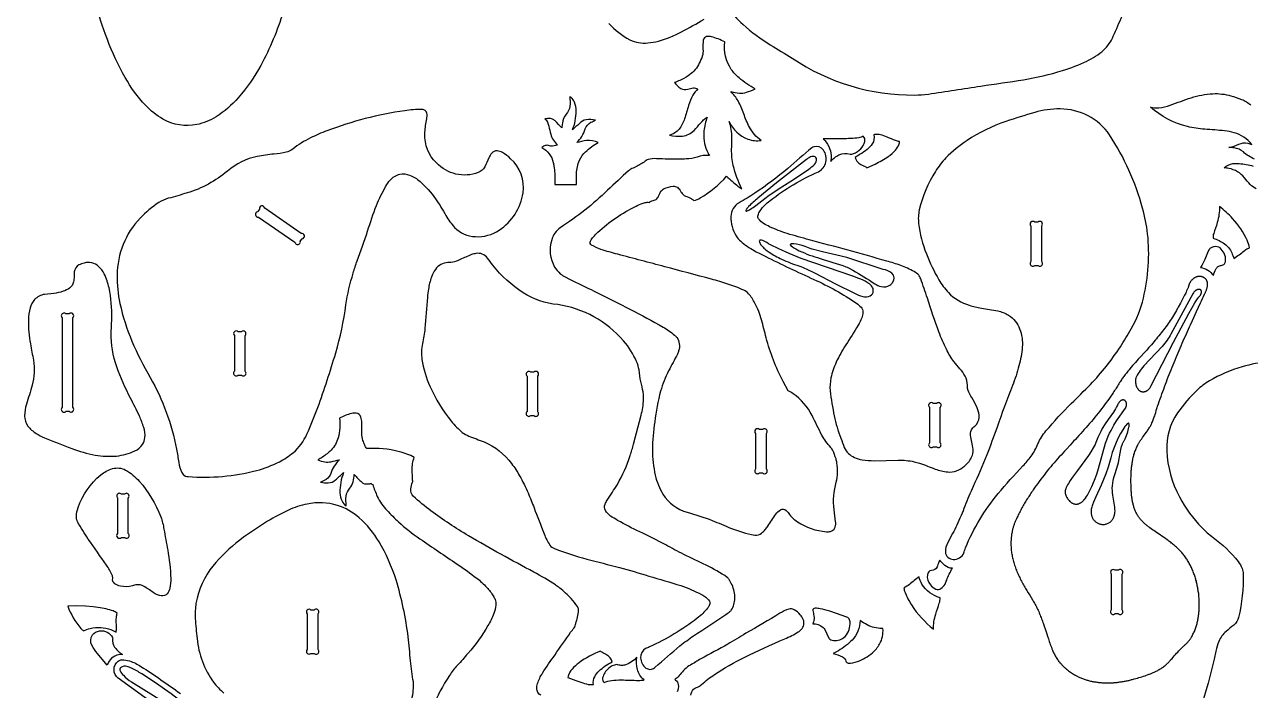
# Model space of a CAD drawing. Extents: x -766 to 1700, y -2202 to 332.
# Drawn here: x -758 to 599, y -1580 to -842 of the extents above; entities that cross this region are included whole.
import ezdxf

# ---------------------------------------------------------------- set-up
doc = ezdxf.new("R2010")
doc.units = 0
doc.header["$MEASUREMENT"] = 0
doc.layers.get('0').update_dxf_attribs({"linetype": 'CONTINUOUS'})

msp = doc.modelspace()

# ---------------------------------------------------------------- linework, layer by layer
for points in [[(-471.5, -828.6, -0.046615), (-496.3, -887.6, -0.05196), (-521.3, -923.5, -0.070955), (-545.8, -944.6, -0.081975), (-567.2, -953.3, -0.18302), (-604.6, -947.1, -0.072586), (-624.1, -931.8, -0.061372), (-646.4, -901.1, -0.03999), (-666.1, -858.9, -0.039625), (-691, -772.5, -0.049476)], [(19.2, -822.6, 0.049484), (37.5, -842.4, 0.044019), (67.6, -864.8, 0.002318), (91.9, -879.6, 0.153583), (227.5, -920.5, 0.027756), (242.5, -919.4, 0.002079), (300.7, -910.5, 0.00581), (347.7, -903.5, 0.033332), (391.1, -893.4, 0.033552), (417.9, -882.9, 0.064552), (436.5, -870.7, 0.110698), (447.2, -855.3, 0.003123), (457.2, -832.4, 0.020133)], [(-111, -841.2, 0.092873), (-87.8, -859.3, 0.137871), (-68, -862.8, 0.045285), (-56.3, -860.7, 0.05946), (-30.6, -850.5, 0.005913), (-5.7, -836.6, -0.003181)], [(603.5, -991.4, -0.090478), (591.2, -983.5, 0.149479), (580.9, -979, 0.026068), (575.1, -978.5, 0.077827), (586.3, -974.8, -0.161023), (596, -973.9, -0.037766), (600.5, -975.3, 0.165958), (580.9, -962.3, 0.039609), (570.4, -960.2, 0.008312), (548.4, -958.4, -0.030816), (529.3, -955.4, -0.124774), (488.3, -933.8, 0.102599), (497.7, -934.6, 0.05696), (510.2, -931.7, -0.005446), (533.4, -923.5, -0.063267), (557.3, -919, -0.07925), (577.4, -921.3, -0.027942), (589.2, -925.3, -0.072777), (599.5, -931.6, -0.014963)], [(605.4, -1024.2, -0.091677), (598.7, -1019.5, -0.024327), (592.3, -1012.1, 0.178347), (575, -1001.8, 0.030369), (569.9, -1001.1, -0.156031), (579.4, -996.5, -0.060302), (586.5, -996.3, -0.026015), (602.1, -999.1, 0.066043)], [(619.7, -1216.2, 0.058941), (589.8, -1221.6, 0.062858), (553.5, -1237.1, 0.057188), (540, -1247.4, 0.050923), (518.3, -1272.4, 0.165683), (506.4, -1314.4, 0.114739), (520.4, -1365.5, 0.071136), (545.1, -1399.6, 0.037496), (557.6, -1410.4, -0.062281), (585.4, -1437.1, -0.065156), (589.8, -1444.8, -0.073072), (591, -1450.7, -0.058829), (585.9, -1499.1, -0.155065), (580.5, -1507.6, 0.003947), (572.1, -1514.5, 0.116138), (564.1, -1525.6, 0.044958), (560.7, -1536.3, -0.06998), (512.1, -1673.3, -0.054587)], [(-186.5, -1585.3, -0.256246), (-190.8, -1578, -0.097939), (-190, -1572.4, -0.063887), (-184.6, -1560.9, -0.012382), (-170.7, -1540.4, 0.003891), (-153.4, -1515.5, -0.009279), (-149.5, -1510.7, 0.083775), (-147.6, -1505.8, 0.02832), (-144.6, -1491.6, 0.102924), (-144.6, -1490.4, 0.075899), (-146, -1487, 0.061916), (-152.8, -1478.3, 0.023684), (-165.5, -1466.5, 0.020904), (-170.2, -1463.1, 0.02423), (-194.2, -1448.9, -0.01007), (-266.4, -1408.7, -0.027477), (-308, -1381.1, -0.019284), (-327.6, -1364.9, -0.216506), (-330.3, -1356.8, -0.058204), (-328.4, -1349.2, 0.119252), (-328.2, -1347.8, 0.144226), (-328.5, -1347.2, 0.020172), (-328.8, -1335.8, -0.092284), (-326.5, -1321.8, 0.063215), (-343, -1315.5, 0.075946), (-379.1, -1312, -0.096003), (-381.3, -1308.3, 0.009357), (-383.4, -1303, -0.072545), (-384.6, -1295.1), (-384.6, -1283.2, 0.074414), (-385.6, -1277.1, 0.290923), (-390.8, -1272.9, 0.08481), (-395.8, -1273.2, 0.044237), (-403, -1275.5, 0.017975), (-409.1, -1278.3, -0.083597), (-410.7, -1300.3, -0.129438), (-418.6, -1313.7, -0.06041), (-428, -1321.4, -0.014996), (-433.2, -1324.6, 0.053556), (-425.5, -1326.9, 0.08208), (-418.5, -1326.6, 0.011817), (-409.4, -1324.5, 0.122241), (-418.9, -1339.6, -0.162436), (-423.9, -1346.2, -0.055097), (-430.1, -1349.3, 0.043317), (-421.8, -1350, 0.171293), (-413.5, -1346.8, 0.006872), (-404.7, -1338.7, 0.103565), (-408.7, -1361, 0.089985), (-406.4, -1370.3, 0.150705), (-401.7, -1375.4, -0.052998), (-401.9, -1364.6, -0.151603), (-397.8, -1356.1, 0.11089), (-394.1, -1348.8, 0.051676), (-392.9, -1340.7, 0.037211), (-384.7, -1349.3, 0.218604), (-378.1, -1351.2, 0.01564), (-374.3, -1350.7, 0.043511), (-372.4, -1351.9, 0.027524), (-367.4, -1365, 0.084241), (-356.6, -1380.6, 0.011541), (-343.9, -1393.3, 0.032509), (-320.3, -1411.9, 0.003212), (-278.9, -1440, -0.016757), (-257.4, -1455.6, -0.035938), (-246.2, -1465.8, -0.044502), (-239, -1475.3, -0.037743), (-237, -1479.3, -0.112856), (-236.3, -1485.4, -0.070197), (-238.6, -1494.8, -0.04069), (-244.9, -1508.2, -0.045364), (-267.1, -1539, -0.007859), (-278.8, -1552.1, 0.035556), (-287.5, -1563.4, 0.052119), (-306.3, -1598.7, 0.048738)], [(-331, -1597.3, 0.048804), (-327.3, -1577.3, 0.041593), (-327.5, -1570.6, -0.018967), (-330.7, -1547.2, 0.006224), (-333.2, -1520.5, 0.042823), (-346.7, -1457.4, 0.056614), (-365.5, -1415.2, 0.07419), (-387.5, -1388.6, 0.101233), (-411.6, -1375, 0.12974), (-445, -1373.5, 0.063277), (-465.8, -1380.4, 0.033095), (-488.8, -1392.6, 0.031873), (-523.8, -1416.8, 0.064094), (-552.6, -1446.5, 0.135232), (-568.8, -1489.3, 0.034601), (-568.9, -1500.3, 0.005571), (-566.9, -1522.6, 0.13278), (-548.7, -1570.7, 0.053471), (-537.3, -1582.9, 0.031193)], [(-20.3, -1585.1, -0.178558), (-17.4, -1578.5, -0.118018), (-12.9, -1576.2, 0.114168), (-8.4, -1573.2, -0.04177), (5.8, -1562.4, -0.029484), (39.2, -1543.1, -0.015621), (83.7, -1522.8, 0.042781), (98.5, -1515.1, 0.030184), (101.8, -1512.5, 0.309307), (104, -1501.2, 0.097882), (100.8, -1496.2, 0.092618), (93.9, -1490.5, 0.049219), (91.1, -1489.4, 0.134639), (88.1, -1489.8, 0.055879), (78.3, -1494.5, -0.007739), (40.5, -1516.7, 0.003782), (20.4, -1528.7, -0.002315), (-9.2, -1545, 0.00999), (-20.8, -1551.8, 0.095527), (-32.1, -1562.2, -0.062995), (-36.8, -1566.9, 0.097774), (-37.8, -1567.6, 0.242041), (-37.9, -1568.2, 0.242041), (-37.4, -1568.5, -0.23286), (-34.3, -1573.5, -0.140348), (-35.6, -1581.6, -0.115718)], [(-572.2, -1625.9), (-654.1, -1566.3, -0.234918), (-658.8, -1556.9, -0.234918), (-654.2, -1547.5, -0.058473), (-652, -1546.3, -0.094449), (-650.2, -1546, -0.035142), (-641.6, -1547.3, -0.064169), (-629, -1553.3, -0.012383), (-585.4, -1583.3, 0.01223)]]:
    msp.add_lwpolyline(points, format="xyb")
for points in [[(19.2, -1010.5, 0.012901), (31.8, -1021.3, 0.015733), (36.2, -1024.5, -0.055567), (26.6, -998.6, -0.061632), (24.8, -980.9, -0.002772), (25.1, -967.8, 0.097575), (21.9, -949.8, 0.192832), (42.6, -969.3, 0.130108), (57.5, -970.7, -0.12624), (44.4, -955.9, -0.042024), (38.2, -941.2, 0.042817), (31.9, -927, 0.064881), (24, -916.7, 0.014868), (33.4, -918.4, 0.111717), (41.1, -917.5, 0.010512), (51, -913.8, -0.047443), (33, -901.5, -0.058574), (24.4, -892.1, -0.184081), (17.1, -861.7, 0.054183), (2.6, -855.9, 0.10662), (-3, -855.7, 0.293979), (-6.6, -859.9, 0.04334), (-6.9, -861.9, 0.011201), (-6.9, -871.8, -0.084804), (-8.3, -879.3, 0.008097), (-11.9, -887.2, -0.119651), (-23.5, -899.3, -0.05071), (-32.7, -904.3, -0.0184), (-38.3, -906.6, 0.102429), (-31.6, -913.1, 0.203498), (-23.8, -913.9, -0.03915), (-17.9, -912.6, -0.13014), (-12.7, -913.8, 0.080805), (-18.2, -920.8, 0.051311), (-22.8, -931.9, -0.004904), (-27.3, -946.9, -0.09179), (-33.4, -958.3, -0.150191), (-44.1, -965.1, 0.069385), (-29.6, -966, 0.175903), (-16.8, -959.7, 0.015461), (-9.7, -951.5, -0.052664), (-2.4, -944.9, 0.046548), (-5.9, -960.3, 0.127901), (-2.7, -981.9, 0.028888), (0.1, -987.5, 0.115471), (-13.3, -989.3, -0.055242), (-25.6, -991.3, -0.015503), (-32.3, -991.6, -0.009904), (-58.4, -991, 0.068865), (-67.7, -991.8, 0.087235), (-69.8, -992.9, -0.048122), (-79.9, -999.4, 0.007611), (-85.8, -1002, 0.058807), (-89.2, -1004.3, 0.009049), (-112.5, -1026, -0.046817), (-164.9, -1067.4, 0.160511), (-174.4, -1080.9, 0.21071), (-171.1, -1111, 0.072208), (-164.9, -1118.4, 0.059158), (-162.4, -1120.2, 0.014089), (-133.8, -1134.6, -0.004942), (-87.1, -1157.9, -0.007344), (-51.1, -1177.5, -0.043118), (-38.5, -1186.4, -0.034316), (-35.9, -1189, -0.234228), (-33.9, -1203.8, -0.039568), (-35.2, -1207.4, -0.005186), (-45, -1225.9, 0.052125), (-53.8, -1248.3, 0.036645), (-60.4, -1282.4, 0.036096), (-62.9, -1313.4, 0.050163), (-59.8, -1341.5, 0.07894), (-51.2, -1362.7, 0.184918), (-24.4, -1382.6, -0.028754), (3.3, -1391.7, -0.004071), (23.6, -1400.1, 0.050465), (50.3, -1408, 0.198576), (57.9, -1405.7, 0.058204), (61.9, -1401.8, 0.029182), (64.8, -1398, -0.00982), (73.7, -1384.7, -0.099639), (78.8, -1379.9, -0.318276), (85, -1380.6, -0.075957), (87.9, -1383.9, 0.092964), (97.6, -1393.1, 0.127515), (129.6, -1404.2, 0.056268), (134.3, -1403.9, 0.298551), (139.9, -1397, 0.056292), (139.9, -1393.1, 0.003289), (138.1, -1379.8, -0.101065), (140.6, -1349.2, 0.095055), (141.3, -1328, 0.024673), (140.3, -1323.3, 0.014033), (136.8, -1314.3, 0.078482), (134.4, -1310.7, -0.06083), (124.7, -1297.2, -0.006573), (113.8, -1275.4, 0.124557), (92.9, -1251.3, 0.027625), (87.3, -1248), (81.8, -1237.8, -0.057415), (63, -1189.3, -0.002555), (57.9, -1169.5, 0.050104), (50.6, -1151, 0.047367), (43.6, -1140.5, 0.086916), (38.2, -1136.7, 0.033802), (20.6, -1129.8, 0.017041), (2.4, -1124.4, -0.002146), (-49.2, -1110.6, -0.000511), (-101.3, -1096.9, -0.018129), (-119.9, -1091.4, -0.036428), (-130.3, -1086.7, -0.144263), (-131.8, -1084.8, -0.147086), (-131.3, -1082.3, -0.072915), (-128.2, -1077.6, -0.036974), (-123.4, -1072.5, -0.068286), (-81, -1043.4, -0.036267), (-73.3, -1040.3, -0.034523), (-68.7, -1039.2, -0.098796), (-66.2, -1039.4, -0.140271), (-63.4, -1037.7, 0.072684), (-58.9, -1036.1, 0.157191), (-56, -1032.5, -0.050341), (-53.4, -1027.1, -0.133762), (-49.9, -1024.1, -0.084637), (-40.1, -1021.5, -0.12927), (-35.3, -1022.6, -0.138146), (-32, -1026.9, 0.189224), (-30.6, -1028.3, 0.209631), (-26.3, -1032.4, -0.045383), (-19.9, -1035.2, -0.039253), (-16.9, -1037.3, 0.084583), (-9.9, -1034.5, 0.076395)], [(-171, -1019.4), (-147, -1019.4), (-147, -1007.4, -0.090548), (-143.6, -992.6, -0.093387), (-136.8, -983.3, -0.064945), (-122.9, -973.1, 0.134202), (-135.9, -970.8, 0.02029), (-146.7, -973.2, 0.123904), (-137.2, -958.1, -0.184971), (-130.9, -950.7, -0.038989), (-126, -948.4, 0.075554), (-136.2, -947.9, 0.153487), (-143.7, -951.9, 0.003327), (-151.4, -959.1, 0.093294), (-147.3, -938.3, 0.085261), (-149.2, -928.4, 0.103795), (-152.8, -923.4, 0.053369), (-154.4, -922.3, -0.052054), (-154.3, -933, -0.158788), (-158.4, -941.7, 0.133946), (-162.6, -951.7, 0.02712), (-163.2, -957, 0.024965), (-170.6, -949.1, 0.056056), (-173.4, -947.1, 0.151506), (-178, -946.5, 0.011613), (-181.8, -947, -0.141295), (-177.5, -955, 0.01631), (-175.5, -964, 0.138862), (-167.8, -976, -0.113757), (-175.3, -977), (-179.4, -976.2, 0.17627), (-183.4, -977.3, 0.030077), (-185.3, -978.6, -0.222611), (-172.7, -995.2, -0.023955), (-171.9, -999.2, -0.016782), (-171, -1007.4)], [(346.2, -1189.6, -0.05616), (346.4, -1199.9, -0.044956), (342.8, -1220.3, -0.02991), (335.6, -1242.3, 0.010879), (318.5, -1288.5, -0.004222), (307.2, -1319.1, -0.017239), (292.1, -1354, 0.012071), (283, -1375.7, -0.013169), (274, -1396.9, -0.010987), (269.4, -1406.2), (264, -1416, 0.131839), (261.3, -1426.7, 0.379605), (270.1, -1434.9, 0.310378), (281.8, -1427.7, -0.010061), (283.6, -1422.1, -0.077095), (319.7, -1362, -0.01504), (347.2, -1331.3, 0.019941), (356.2, -1320.6, 0.071595), (363.8, -1306.7, -0.068129), (372.7, -1292.5, -0.024027), (400.7, -1262.2, 0.001961), (422, -1241.1, 0.047787), (455, -1199.2, 0.012868), (467.1, -1179.6, 0.074149), (480.5, -1145.3, 0.086239), (485.2, -1074.1, 0.040448), (479.6, -1045.9, 0.077596), (443.1, -964.6, 0.246451), (388.4, -935.9, 0.076795), (360.2, -939.8, 0.00887), (328.4, -949.8, 0.063905), (285.3, -970.8, 0.049015), (261.9, -990.1, 0.056789), (250.4, -1005.1, 0.079856), (232.5, -1047.6, 0.084592), (231.7, -1062.8, 0.06593), (240.3, -1096.5, 0.040136), (254.1, -1125, 0.047327), (264.7, -1139.3, 0.131152), (287.8, -1153.3, 0.031764), (301.2, -1156.5, -0.016875), (319.3, -1159.6, -0.076245), (331.3, -1164.3, -0.167996), (343.5, -1179.4, -0.056266)], [(-576.8, -1343.1, 0.081611), (-501.1, -1336.4, 0.049954), (-475.8, -1326.8, 0.052739), (-460.5, -1316.6, 0.111772), (-445.3, -1296, 0.013498), (-433.1, -1266.6, 0.012), (-413.4, -1206.1, 0.037828), (-402.1, -1152.8, -0.036379), (-394.1, -1117.8, -0.012046), (-389.8, -1104.2, 0.003231), (-378.1, -1071.2, -0.016777), (-368.3, -1042.7, -0.036441), (-357.8, -1021.3, -0.02392), (-353.3, -1014.8, -0.153538), (-342.5, -1008.1, -0.144945), (-331.6, -1009.2, -0.087822), (-320.1, -1016.2, -0.061091), (-303, -1035.3, -0.03133), (-291.4, -1054.1, 0.056376), (-281.8, -1067.1, 0.197343), (-258.8, -1077.3, 0.166089), (-232.5, -1070.1, 0.212106), (-206, -1028.9, 0.249421), (-219.8, -991, 0.056044), (-229, -984.1, 0.10467), (-234.7, -982.3, 0.234046), (-240.8, -984.9, 0.077799), (-244, -990, -0.02275), (-248.4, -1000, -0.176444), (-255.6, -1006.4, -0.300495), (-302, -995.7, -0.211564), (-314.8, -963.5, -0.039802), (-312.9, -948.6, 0.02543), (-312.3, -942.2, 0.343018), (-316, -936.7, 0.087597), (-318.1, -936.4, 0.036277), (-337, -937.9, 0.055806), (-423.2, -960.1, 0.018254), (-441.5, -968, 0.054412), (-460.9, -980.3, -0.093612), (-468.2, -983.9, -0.038171), (-481.8, -985.9, 0.025129), (-500.2, -988.5, 0.125942), (-533.2, -1004.7, -0.102812), (-577.9, -1028.9, -0.006751), (-598.7, -1034.9, 0.075353), (-609.3, -1039.6, 0.051948), (-630, -1056.9, 0.190443), (-655.3, -1120, 0.058911), (-652.2, -1151.3, 0.047836), (-639, -1193, 0.033656), (-618.7, -1233.4, -0.082801), (-589.7, -1312.6, -0.010443), (-587.1, -1327.5, 0.063251), (-583.8, -1338.5, 0.058577), (-582.1, -1340.9, 0.198918)], [(134.4, -994.1, -0.100452), (143.6, -986.8, -0.18927), (155.9, -986.1, 0.105508), (159.8, -985.3, 0.246132), (172.2, -971.8, 0.247896), (170.5, -966.2, -0.08361), (165.4, -967.8, -0.032804), (156.5, -968.7, -0.014932), (147.4, -968.9), (126, -968.9, -0.184174), (135, -987.5, -0.079888)], [(161.5, -989.5, 0.227633), (169.3, -998.2, -0.071736), (174.4, -1001), (183.5, -996.9, 0.041495), (198.2, -988.5, 0.052847), (206.1, -981.7, 0.104385), (210.2, -974.7, 0.052169), (210.6, -972.1, -0.061292), (206.3, -970.9, -0.013518), (197.1, -967.1, 0.037128), (189.5, -964.5, 0.075452), (183.9, -964.2, 0.040698), (182.2, -964.5, -0.202914), (180.4, -974.6, -0.081425), (174.8, -980.7, -0.038524), (167.2, -986, 0.021271)], [(285.6, -1328.6, 0.137334), (291.6, -1317.8, 0.098636), (291.5, -1308.5), (289.4, -1299.3, -0.173343), (290.2, -1291.2, -0.070658), (291.8, -1289.1, 0.05503), (296.1, -1284.9, 0.194913), (298.6, -1274.9, 0.087955), (296.1, -1265.8, 0.028673), (290.5, -1255.4, -0.019498), (287.2, -1249.5, -0.126422), (285.7, -1241.7, 0.144273), (283.2, -1231.8, 0.048486), (277.5, -1223.7, -0.007143), (270.7, -1215.8, -0.041551), (262.5, -1202.1, -0.027615), (254.2, -1182.9, -0.013176), (241.4, -1145.5, 0.015641), (234, -1124.1, 0.058002), (231.8, -1119.9, 0.089508), (226.8, -1116.1, 0.042366), (212, -1109.3, 0.018037), (196.5, -1104.4, 0.00514), (110.7, -1080.9, -0.005269), (86.3, -1073.9, -0.03368), (66.7, -1066.3, -0.019732), (60.2, -1062.8, -0.092641), (54.6, -1057.6, -0.23344), (54, -1053.7, -0.100784), (56.3, -1048.7, -0.073922), (67.3, -1037.4, -0.062512), (120.8, -1005.5, 0.217407), (129.1, -994.8, 0.217407), (126.4, -981.4, 0.297503), (115.8, -977.8, 0.065451), (113.5, -978.8, 0.001972), (86.9, -1001.7, -0.029691), (50.5, -1029.2, -0.016337), (33, -1039.8, 0.264446), (24, -1055.1, 0.138904), (29.8, -1076.5, 0.069748), (34.8, -1082.4, 0.053749), (49.8, -1092.8, 0.014856), (62, -1099.1, 0.010954), (115.9, -1124.7, -0.04353), (163, -1151.1, -0.051783), (168, -1155.4, -0.205942), (170, -1161.1, -0.081762), (168.7, -1167.2, -0.038425), (164.7, -1175.5, -0.010723), (151.1, -1197.2, 0.029264), (140.5, -1216.4, 0.054827), (134.6, -1233.8, 0.070325), (133.8, -1248.1, 0.017245), (138.3, -1275.9, 0.039661), (145.7, -1300.5, 0.015199), (149.5, -1310.9, 0.191706), (160.7, -1321.9, 0.067691), (169.1, -1324.4, 0.045705), (182.5, -1325.5), (209, -1324.8, -0.055827), (226.8, -1326.6, -0.022969), (232.6, -1328.3, -0.009324), (250.1, -1334.7, 0.069331), (263.9, -1338, 0.202071), (282.4, -1331.6, 0.030362)], [(61.5, -1035.1, -0.017231), (68.1, -1030.3), (76.2, -1024.9), (94.3, -1013.3), (110.1, -1002.7, 0.036088), (116.4, -997.4, 0.231257), (118.6, -990.8, 0.401079), (115.1, -988.4, 0.128028), (109.6, -990.4, 0.026828), (107.6, -991.8), (74.4, -1017.8), (53.9, -1034.6, 0.020251), (43.6, -1043.9, 0.045445), (41.1, -1047.1, 0.024181), (40.4, -1048.4, 0.298726), (40.7, -1049, 0.197931), (42, -1048.7, 0.049768), (45.6, -1046.8, 0.018461), (51.4, -1042.9)], [(-498.8, -1055.6), (-458.5, -1083.6, 1), (-452.6, -1082.5), (-450.6, -1079.7, 1), (-451.6, -1073.7), (-492, -1045.7, 1), (-497.9, -1046.8), (-499.9, -1049.7, 1)], [(580.7, -1101.6, 0.010747), (592.1, -1092.9, -0.036075), (596.1, -1090.4, -0.037774), (598, -1089.7, 0.056155), (595.3, -1081.4, 0.079355), (579.2, -1057.3, 0.04613), (564.6, -1043.9, -0.080211), (562.3, -1061.8, -0.011525), (558.3, -1073.8, 0.151157), (557.8, -1079, -0.057964), (570.3, -1085.3, -0.141438), (578.3, -1095.2, -0.017426)], [(356, -1065.5), (356, -1105, 1), (360.2, -1109.3), (363.7, -1109.3, 1), (368, -1105), (368, -1065.5, 1), (363.7, -1061.3), (360.2, -1061.3, 1)], [(181.5, -1135.8, 0.160866), (179.5, -1131.9, 0.072691), (174.7, -1128, 0.045468), (165.6, -1123.6), (159, -1121.2), (101.8, -1101.4), (88.6, -1096.1), (77, -1090.9), (67.7, -1086.3, 0.010178), (59.4, -1081.7, 0.153836), (56.4, -1081.1, 0.206063), (55.5, -1081.9, 0.206063), (55.5, -1083, 0.119694), (57.5, -1086.7, 0.073335), (66.4, -1094.6, 0.04109), (80.1, -1102.3, 0.034176), (99.3, -1109.8, -0.028605), (107.3, -1113), (117.2, -1117.7), (139.8, -1129.6), (160.7, -1140.1, 0.032894), (169.9, -1143.7, 0.197736), (178, -1142.8, 0.294884), (181.5, -1137.3, 0.030345)], [(203, -1128.1, 0.38176), (202.1, -1117.9, 0.158863), (192.6, -1113.7), (152.1, -1100.5), (125.2, -1094.2), (113.8, -1091.1, -0.038506), (106, -1088.2, 0.080632), (93.5, -1085.4, 0.021504), (90.8, -1085.4, 0.125353), (89.8, -1085.9, 0.209031), (89.6, -1086.4, 0.209031), (90, -1086.9, 0.069373), (91.8, -1088.4, 0.035892), (99.7, -1092.9, 0.04755), (122.6, -1101.4, -0.001194), (151.3, -1110.6, -0.027963), (154.2, -1111.8), (158.9, -1114.4, -0.005584), (183.3, -1129.5, 0.08596), (190.2, -1132.7, 0.202641), (200, -1131, 0.093137)], [(-59.9, -1554.2, -0.000829), (-32.4, -1530.6, -0.020878), (-17.3, -1519.4, -0.002372), (18.5, -1495.7, 0.013307), (23.3, -1492.2, 0.084846), (24.3, -1491.1, 0.14823), (28.3, -1477.8, 0.109376), (25.3, -1463, -0.012564), (21.9, -1457, 0.085845), (19.9, -1454.7, 0.036839), (-3.5, -1441.2, 0.002365), (-28.2, -1429.3, -0.017757), (-48.2, -1418.6, 0.013842), (-77, -1404.2, -0.0188), (-101.4, -1391.6, -0.012103), (-109.2, -1386.8, -0.089501), (-114.9, -1380.6, -0.222164), (-115.3, -1373.8, -0.054068), (-113, -1369.1, 0.014382), (-101.7, -1351.7, 0.055231), (-87.5, -1319.9, 0.011751), (-83.7, -1307), (-75.4, -1275.2, 0.046707), (-72.7, -1257.5, 0.064728), (-73.7, -1246.6, -0.011234), (-76.3, -1234.7), (-77.7, -1224.9, 0.057124), (-80.4, -1215.8, 0.081939), (-95, -1192.7, 0.181036), (-167.6, -1152.6, -0.123619), (-206, -1139.4, -0.084261), (-239.5, -1109, -0.014779), (-245.5, -1101, 0.283563), (-258.4, -1096, 0.055248), (-263, -1097.2, 0.014269), (-275.6, -1102.8, -0.023499), (-281.8, -1105.1, -0.074953), (-289.2, -1106, 0.227275), (-303.1, -1113.6, 0.073253), (-307.5, -1122.2, 0.048857), (-310.8, -1135.5, 0.014785), (-312, -1144.7, 0.005719), (-314.7, -1179, -0.03514), (-317.5, -1195.8, 0.090083), (-318, -1213.3, 0.068972), (-309.1, -1243.1, 0.068715), (-285.4, -1281.9, 0.039777), (-273.3, -1294.1, 0.075501), (-266.2, -1298.2, -0.004639), (-249.3, -1304.7, -0.136792), (-218.8, -1328.7, -0.037157), (-210, -1342.1, -0.028898), (-200.6, -1361.2, -0.010083), (-193.9, -1377.7, -0.001832), (-182.8, -1406.5, 0.059657), (-176.3, -1419.2, 0.137546), (-171.4, -1422.8, 0.027366), (-135.6, -1434.4, 0.001771), (-99.2, -1443.8, -0.012437), (-66.8, -1453.3, -0.010818), (-31.5, -1463.9, -0.035053), (-8.4, -1473.7, -0.031518), (-3.7, -1476.7, -0.042406), (-0.7, -1479.5, -0.308175), (-0.1, -1485.7, -0.062454), (-1.9, -1488.7, -0.063963), (-13.3, -1500, -0.05555), (-66.2, -1531.8, 0.027251), (-70.4, -1533.6, 0.284142), (-76, -1543.8, 0.229958), (-70.1, -1555.2, 0.295555), (-61.7, -1555.5, 0.059967)], [(558, -1120.5, -0.046439), (561, -1112.8, -0.101028), (563.3, -1110.3, -0.102711), (566.5, -1109.3, 0.164735), (570.2, -1107.4, 0.164829), (571.5, -1104.2, 0.151786), (569.8, -1095.8, 0.10198), (565.3, -1089.9, 0.233463), (559, -1088.6, 0.073533), (555.4, -1089.6, 0.116628), (553.2, -1091.7, 0.023585), (552.3, -1093.6), (548.5, -1102.8, -0.038439), (543.7, -1111.4, -0.20383)], [(-735.8, -1300, 0.011339), (-705.6, -1312, 0.039338), (-679.8, -1319.2, 0.069129), (-656.2, -1320.3, 0.080893), (-635.8, -1314.7, 0.125982), (-627.3, -1307.5, 0.126453), (-624.6, -1299.9, 0.100132), (-625.9, -1288.7, 0.035893), (-630.7, -1276, 0.013317), (-640.5, -1256.4, -0.035205), (-655.8, -1221.5, -0.089008), (-661.8, -1183.7), (-661.2, -1168, 0.055597), (-664.3, -1134, 0.055079), (-669.6, -1118.7, 0.080158), (-675.8, -1110.3, 0.256667), (-691.8, -1106.6, 0.053819), (-697.6, -1108.7, 0.2374), (-702.8, -1116.4, 0.056178), (-703, -1121.2, -0.040438), (-703.6, -1127.5, -0.17779), (-708, -1134.3, -0.089273), (-715.2, -1137.9, -0.045903), (-725.4, -1140.2), (-735.6, -1141.3, 0.170939), (-746.8, -1147.1, 0.110737), (-751.7, -1156.3, 0.063423), (-753.5, -1169.7, 0.044713), (-751.4, -1196.2, 0.006944), (-747.9, -1214.2, -0.110102), (-749.4, -1241.9, -0.006317), (-755.7, -1262.9, 0.070736), (-757.9, -1275.7, 0.163187), (-754.1, -1287.1, 0.096891), (-745.1, -1295.2, 0.038781)], [(-716.3, -1167), (-716.3, -1266.5, 1), (-712, -1270.8), (-708.5, -1270.8, 1), (-704.3, -1266.5), (-704.3, -1167, 1), (-708.5, -1162.8), (-712, -1162.8, 1)], [(-525.6, -1186.9), (-525.6, -1226.4, 1), (-521.3, -1230.7), (-517.8, -1230.7, 1), (-513.6, -1226.4), (-513.6, -1186.9, 1), (-517.8, -1182.7), (-521.3, -1182.7, 1)], [(-201.7, -1231.7), (-201.7, -1271.3, 1), (-197.5, -1275.5), (-194, -1275.5, 1), (-189.7, -1271.3), (-189.7, -1231.7, 1), (-194, -1227.5), (-197.5, -1227.5, 1)], [(243.7, -1266.3), (243.7, -1305.8, 1), (248, -1310), (251.5, -1310, 1), (255.7, -1305.8), (255.7, -1266.3, 1), (251.5, -1262), (248, -1262, 1)], [(51.3, -1295.3), (51.3, -1334.8, 1), (55.6, -1339), (59.1, -1339, 1), (63.3, -1334.8), (63.3, -1295.3, 1), (59.1, -1291), (55.6, -1291, 1)], [(-602.8, -1474.8, -0.179368), (-610.5, -1474.2, -0.052281), (-615.6, -1471.4, 0.024888), (-626, -1464.5, 0.129659), (-633.6, -1462.8, 0.062901), (-638.4, -1464, -0.117432), (-651.7, -1464.5, -0.092649), (-658, -1461.7, -0.295372), (-660.2, -1455.9, 0.133287), (-660.9, -1452.1, 0.04173), (-667.1, -1441.1, -0.001191), (-687.3, -1412.3, -0.02481), (-699.1, -1393.2, -0.122538), (-700.5, -1387.4, -0.084511), (-698.5, -1377.3, -0.134311), (-673.5, -1341.3, -0.095518), (-660.5, -1334.3, -0.193142), (-646, -1335.8, -0.088782), (-630.8, -1348.3, -0.088714), (-607, -1387.7, -0.049636), (-603.6, -1401.2, 0.004536), (-599.4, -1424.5, -0.035982), (-596, -1455.8, -0.044017), (-596.9, -1466.6, -0.123583), (-599.9, -1473, -0.126056)], [(-655, -1366.7), (-655, -1406.2, 1), (-650.7, -1410.5), (-647.2, -1410.5, 1), (-643, -1406.2), (-643, -1366.7, 1), (-647.2, -1362.5), (-650.7, -1362.5, 1)], [(255.2, -1435.7, 0.092674), (254, -1437.8, -0.011144), (252.1, -1443.2, -0.290678), (246, -1447, 0.328213), (241.4, -1451.9, 0.217966), (244.8, -1463, 0.112149), (250.6, -1467.6, 0.247899), (256.4, -1466.9, 0.139484), (261, -1462.4, 0.027988), (262.8, -1457.7, -0.037617), (269.1, -1444.6, -0.185198), (260.6, -1441.4, -0.061496)], [(445, -1451.2), (445, -1490.7, 1), (449.3, -1494.9), (452.8, -1494.9, 1), (457, -1490.7), (457, -1451.2, 1), (452.8, -1446.9), (449.3, -1446.9, 1)], [(232.4, -1454, 0.010757), (221.5, -1462.6, -0.066432), (215.4, -1466.2, 0.080783), (216.7, -1471.4, 0.053008), (223.9, -1485.3, 0.077447), (248.1, -1512.2, -0.072757), (250.6, -1495.6, -0.0054), (254.6, -1483.2, 0.108939), (255.4, -1477.2, -0.192344), (235.4, -1462.3, -0.085944)], [(-692.4, -1514, -0.084957), (-685.1, -1511.3, -0.137526), (-662.2, -1512.5, -0.063007), (-656.6, -1515.4, 0.053787), (-656.1, -1510.1, -0.02293), (-656.2, -1498.9, -0.067723), (-655.2, -1494.2, 0.073343), (-659.8, -1491.9, 0.031592), (-667.5, -1489.7), (-674.1, -1488.4), (-681.7, -1487.4), (-690.3, -1486.7), (-699.8, -1486.3), (-710, -1486.5, 0.094515), (-695.5, -1511.2, 0.03823)], [(-445, -1495.1), (-445, -1534.6, 1), (-440.8, -1538.9), (-437.3, -1538.9, 1), (-433, -1534.6), (-433, -1495.1, 1), (-437.3, -1490.9), (-440.8, -1490.9, 1)], [(114.5, -1506.3, -0.215462), (126.1, -1510.2, -0.056196), (127.8, -1512.4), (132.4, -1522.1, 0.212766), (137.4, -1524.6, 0.215186), (150.5, -1520.1, 0.196494), (155.8, -1504.1, 0.138517), (154.1, -1499.8, 0.051825), (153.2, -1499), (133.3, -1492.2, 0.026405), (122.6, -1489.4, 0.046192), (117.4, -1488.9, 0.126844), (115.2, -1489.6, 0.260898), (114.7, -1491.4, 0.030349), (115.9, -1497.3, -0.120674), (115.5, -1504.1, -0.06)], [(137.3, -1538.9, -0.051206), (147.3, -1542.7, -0.210389), (151.3, -1547.6, 0.225412), (153.7, -1549.7, 0.088235), (163.9, -1547.9, 0.096363), (180.6, -1538.3, 0.074347), (188.6, -1528.6, 0.151399), (192.2, -1511.5, 0.064528), (191, -1511.3, -0.121369), (174.9, -1507.3, -0.03227), (166.9, -1502.6, -0.190034), (158.1, -1524.2, -0.082182), (142.9, -1535.9, -0.014583)], [(-649.3, -1540.3, 0.292502), (-664.2, -1547.7, 0.051047), (-666.5, -1552), (-677.1, -1539, -0.046288), (-683.3, -1529.9, -0.273491), (-682.7, -1518.5, -0.218244), (-674.8, -1514.1, -0.323253), (-660.3, -1521.3, -0.134876), (-660.3, -1522.7, 0.214), (-658.1, -1532.1, 0.067065), (-652.7, -1537.8, 0.020954)], [(-107.4, -1548.4, 0.222557), (-113.6, -1540.4, -0.028766), (-119, -1537.7, -0.064489), (-120.3, -1536.5, 0.067174), (-144, -1549.2, 0.053602), (-151.9, -1556.4, 0.076646), (-155.9, -1563.1, 0.037403), (-156.6, -1565.5), (-147.8, -1569), (-139.9, -1571.7, 0.04789), (-131.9, -1573.5, 0.079134), (-128.2, -1573.2, -0.167285), (-126.8, -1564.8, -0.081084), (-122, -1558.4, -0.078924)], [(-116.3, -1571.2, -0.07016), (-108.3, -1569, -0.036744), (-97.4, -1568.3, -0.002038), (-78.1, -1568.9, 0.035161), (-72.9, -1568.4), (-72.2, -1568.3, -0.159679), (-79.4, -1556.7, -0.107645), (-80.1, -1543, -0.150965), (-93.4, -1551.8, -0.069683), (-97.9, -1552.3, -0.040549), (-102.5, -1551.3, 0.172385), (-111.6, -1555.7, 0.13937), (-118, -1566, 0.271577)], [(-542, -1625.2), (-595.7, -1583.8), (-612.8, -1571.7), (-628.1, -1561.6, 0.027276), (-639.3, -1555.3, 0.025132), (-644.5, -1553.3, 0.246844), (-651.2, -1554.6, 0.338963), (-651.9, -1558.4, 0.098868), (-648.4, -1563.2, 0.047204), (-639.6, -1570.4), (-526.4, -1640.6, 0.053158), (-523.2, -1641.5, 0.332463), (-522.9, -1641.2, 0.203211), (-523.4, -1640.5, 0.037616), (-525.4, -1638.5)]]:
    msp.add_lwpolyline(points, format="xyb", close=True)
for points in [[(470.4, -1567.2), (473.8, -1566.2), (475.5, -1565.7), (477.2, -1565.2), (478.9, -1564.7), (480.6, -1564.1), (482.3, -1563.6), (484, -1563), (485.7, -1562.4), (486.6, -1562.1), (487.4, -1561.8), (488.2, -1561.4), (489.1, -1561.1), (489.9, -1560.8), (490.7, -1560.4), (491.5, -1560.1), (492.3, -1559.7), (493.2, -1559.3), (494, -1558.9), (494.8, -1558.6), (495.6, -1558.2), (496.4, -1557.7), (497.1, -1557.3), (498.1, -1556.8), (499.1, -1556.2), (500, -1555.6), (500.9, -1555), (501.8, -1554.4), (502.7, -1553.7), (503.6, -1553), (504.5, -1552.3), (505.2, -1551.7), (505.9, -1551.1), (506.6, -1550.5), (507.2, -1549.9), (507.9, -1549.2), (508.5, -1548.5), (509.1, -1547.9), (509.8, -1547.2), (510.4, -1546.5), (511, -1545.8), (512.2, -1544.4), (513.4, -1543.1), (514.6, -1541.7), (515.9, -1540.2), (517.2, -1538.8), (518.5, -1537.4), (519.8, -1536), (520.5, -1535.3), (521.1, -1534.6), (521.8, -1533.9), (522.5, -1533.2), (523.2, -1532.6), (523.9, -1531.9), (524.6, -1531.2), (525.3, -1530.6), (525.9, -1530), (526.5, -1529.5), (527.1, -1528.9), (527.7, -1528.4), (528.3, -1527.8), (528.8, -1527.2), (529.4, -1526.6), (529.9, -1526), (530.5, -1525.4), (531, -1524.8), (531.5, -1524.2), (532, -1523.5), (532.5, -1522.9), (532.9, -1522.2), (533.4, -1521.5), (533.8, -1520.8), (534.4, -1519.8), (534.9, -1518.8), (535.4, -1517.7), (536, -1516.7), (536.4, -1515.7), (536.9, -1514.6), (537.3, -1513.5), (537.8, -1512.4), (538.2, -1511.4), (538.6, -1510.3), (538.9, -1509.2), (539.3, -1508.1), (539.6, -1506.9), (539.9, -1505.8), (540.2, -1504.7), (540.4, -1503.6), (540.7, -1502.4), (540.9, -1501.3), (541.1, -1500.2), (541.3, -1499), (541.5, -1497.9), (541.6, -1496.7), (541.8, -1495.6), (541.9, -1494.4), (542, -1493.2), (542.1, -1492.1), (542.2, -1490.9), (542.2, -1489.8), (542.3, -1488.6), (542.3, -1487.5), (542.4, -1486.3), (542.4, -1485.1), (542.4, -1483.9), (542.4, -1482.6), (542.3, -1481.4), (542.3, -1480.1), (542.2, -1478.9), (542.1, -1477.6), (542, -1476.4), (541.9, -1475.1), (541.8, -1473.9), (541.7, -1472.6), (541.5, -1471.4), (541.3, -1470.2), (541.2, -1468.9), (540.9, -1467.7), (540.7, -1466.4), (540.5, -1465.2), (540.2, -1464), (540, -1462.7), (539.7, -1461.5), (539.4, -1460.3), (539.1, -1459.1), (538.7, -1457.9), (538.4, -1456.7), (538, -1455.5), (537.7, -1454.3), (537.3, -1453.1), (536.9, -1451.9), (536.4, -1450.7), (536, -1449.6), (535.5, -1448.4), (535.1, -1447.2), (534.6, -1446.1), (534.1, -1444.9), (533.6, -1443.8), (533, -1442.7), (532.5, -1441.6), (531.9, -1440.5), (531.3, -1439.4), (530.7, -1438.3), (530.1, -1437.2), (529.5, -1436.2), (528.8, -1435.1), (528.1, -1434.1), (527.4, -1433), (526.7, -1432), (526, -1431), (525.2, -1430), (524.5, -1429), (523.7, -1428.1), (522.9, -1427.2), (522.2, -1426.3), (521.3, -1425.4), (520.5, -1424.6), (519.7, -1423.7), (518.8, -1422.9), (518, -1422.1), (517.1, -1421.3), (516.2, -1420.5), (515.3, -1419.7), (514.4, -1418.9), (513.5, -1418.2), (512.6, -1417.4), (511.6, -1416.7), (510.7, -1415.9), (509.7, -1415.2), (508.8, -1414.5), (507.8, -1413.8), (506.8, -1413.1), (504.9, -1411.7), (502.9, -1410.3), (501, -1409), (499, -1407.6), (495.1, -1405), (492.1, -1402.9), (490.6, -1401.9), (489.1, -1400.8), (487.6, -1399.7), (486.8, -1399.2), (486.1, -1398.6), (485.4, -1398.1), (484.7, -1397.5), (483.9, -1396.9), (483.2, -1396.3), (482.5, -1395.7), (481.8, -1395.1), (481.2, -1394.5), (480.5, -1393.9), (479.8, -1393.2), (479.2, -1392.6), (478.6, -1391.9), (478, -1391.2), (477.4, -1390.6), (476.8, -1389.8), (476.2, -1389.1), (475.7, -1388.4), (475.2, -1387.6), (474.7, -1386.9), (474.2, -1386.1), (473.7, -1385.3), (473.2, -1384.4), (472.8, -1383.5), (472.3, -1382.6), (471.9, -1381.7), (471.5, -1380.8), (471.1, -1379.8), (470.8, -1378.9), (470.4, -1378), (470.1, -1377), (469.8, -1376.1), (469.6, -1375.1), (469.3, -1374.1), (469.1, -1373.2), (468.8, -1372.2), (468.6, -1371.2), (468.4, -1370.2), (468.2, -1369.3), (468.1, -1368.3), (467.9, -1367.3), (467.8, -1366.3), (467.6, -1365.3), (467.5, -1364.3), (467.4, -1363.3), (467.3, -1362.3), (467.2, -1361.3), (467.2, -1360.3), (467.1, -1359.3), (467, -1358.3), (466.9, -1356.3), (466.8, -1354.3), (466.8, -1351.9), (466.7, -1349.5), (466.7, -1348.3), (466.7, -1347.1), (466.7, -1345.9), (466.7, -1344.7), (466.8, -1343.5), (466.8, -1342.3), (466.8, -1341.1), (466.9, -1339.9), (467, -1338.7), (467, -1337.5), (467.1, -1336.3), (467.2, -1335.1), (467.3, -1333.9), (467.4, -1332.7), (467.6, -1331.5), (467.7, -1330.3), (467.9, -1329.2), (468.1, -1328), (468.3, -1326.8), (468.5, -1325.6), (468.7, -1324.4), (469, -1323.3), (469.2, -1322.1), (469.5, -1320.9), (469.8, -1319.8), (470.1, -1318.6), (470.5, -1317.5), (470.8, -1316.3), (471, -1315.8), (471.2, -1315.3), (471.6, -1314.2), (472, -1313.2), (472.4, -1312.1), (472.9, -1311.1), (473.3, -1310.1), (473.8, -1309.1), (474.3, -1308), (474.7, -1307.3), (475.1, -1306.6), (475.5, -1305.9), (475.9, -1305.2), (476.3, -1304.5), (476.7, -1303.8), (477.2, -1303.2), (477.6, -1302.5), (478.6, -1301.1), (479.5, -1299.8), (480.5, -1298.5), (481.4, -1297.2), (482.6, -1295.6), (483.8, -1293.9), (484.9, -1292.3), (485.5, -1291.5), (486.1, -1290.6), (486.6, -1289.8), (487.2, -1288.9), (487.7, -1288.1), (488.2, -1287.2), (488.7, -1286.4), (489.2, -1285.5), (489.4, -1285), (489.6, -1284.6), (489.8, -1284.1), (490, -1283.6), (490.5, -1282.5), (491, -1281.4), (491.4, -1280.3), (491.8, -1279.1), (492.2, -1278), (492.6, -1276.8), (493, -1275.7), (493.4, -1274.5), (494.1, -1272.2), (494.8, -1269.8), (495.5, -1267.5), (495.9, -1266.4), (496.3, -1265.2), (497.2, -1262.5), (498.1, -1259.8), (499.1, -1257), (500, -1254.3), (501, -1251.6), (502, -1248.9), (503, -1246.2), (504, -1243.5), (505, -1240.8), (506, -1238.1), (507, -1235.4), (508, -1232.7), (509.1, -1230), (510.1, -1227.3), (511.2, -1224.7), (512.3, -1222), (513.3, -1219.3), (514.4, -1216.7), (515.5, -1214), (516.6, -1211.3), (517.8, -1208.7), (518.9, -1206), (520, -1203.4), (521.2, -1200.7), (522.3, -1198.1), (523.5, -1195.5), (524.6, -1192.8), (525.8, -1190.2), (527, -1187.6), (528.2, -1185), (529.4, -1182.3), (530.6, -1179.7), (531.7, -1177.3), (532.8, -1174.9), (535, -1170.1), (539.4, -1160.4), (541.6, -1155.5), (543.8, -1150.7), (544.9, -1148.3), (546, -1145.9), (547.1, -1143.5), (548.3, -1141.1), (548.6, -1140.4), (548.9, -1139.8), (549.2, -1139.2), (549.4, -1138.5), (549.7, -1137.9), (549.9, -1137.2), (550.2, -1136.6), (550.4, -1135.9), (550.6, -1135.3), (550.8, -1134.6), (551, -1133.9), (551.1, -1133.2), (551.3, -1132.6), (551.4, -1131.9), (551.4, -1131.2), (551.5, -1130.5), (551.5, -1129.9), (551.5, -1129.4), (551.5, -1128.9), (551.4, -1128.6), (551.4, -1128.4), (551.4, -1128.1), (551.3, -1127.9), (551.3, -1127.6), (551.2, -1127.3), (551.1, -1127.1), (551, -1126.8), (550.9, -1126.6), (550.8, -1126.3), (550.7, -1125.9), (550.5, -1125.6), (550.2, -1125.2), (550, -1124.9), (549.7, -1124.5), (549.5, -1124.2), (549.2, -1123.9), (548.9, -1123.6), (548.5, -1123.4), (548.2, -1123.1), (547.8, -1122.9), (547.5, -1122.7), (547.1, -1122.5), (546.7, -1122.3), (546.3, -1122.1), (545.9, -1121.9), (545.7, -1121.8), (545.4, -1121.7), (545.2, -1121.7), (544.9, -1121.6), (544.6, -1121.5), (544.3, -1121.5), (544.1, -1121.4), (543.8, -1121.4), (543.5, -1121.4), (543.2, -1121.4), (543, -1121.3), (542.7, -1121.3), (542.4, -1121.3), (542.1, -1121.4), (541.9, -1121.4), (541.6, -1121.4), (541.3, -1121.4), (541, -1121.5), (540.8, -1121.5), (540.5, -1121.6), (539.9, -1121.7), (539.4, -1121.9), (538.9, -1122.1), (538.4, -1122.3), (537.9, -1122.5), (537.4, -1122.8), (537, -1123), (536.6, -1123.3), (536.2, -1123.5), (535.8, -1123.8), (535.5, -1124.1), (535.1, -1124.4), (534.8, -1124.7), (534.4, -1125), (534.1, -1125.4), (533.8, -1125.7), (533.5, -1126.1), (533.2, -1126.4), (532.9, -1126.8), (532.6, -1127.2), (532.4, -1127.6), (532.1, -1128), (531.7, -1128.8), (531.5, -1129.2), (531.2, -1129.6), (531, -1130.1), (531, -1130.3), (530.9, -1130.5), (530.8, -1130.7), (530.7, -1131), (530.7, -1131.2), (530.7, -1131.4), (530.6, -1131.8), (530.5, -1132.2), (530.4, -1132.6), (530.3, -1133), (530.2, -1133.4), (530, -1133.8), (529.9, -1134.2), (529.7, -1134.6), (529.4, -1135.3), (529.1, -1136), (528.7, -1136.8), (528.3, -1137.5), (527.8, -1138.7), (527.3, -1139.8), (526.7, -1140.9), (526.1, -1142.1), (525, -1144.3), (523.8, -1146.6), (522.6, -1148.8), (521.4, -1151), (519.1, -1155.5), (518.6, -1156.4), (518, -1157.4), (517, -1159.2), (515.9, -1161.1), (514.8, -1162.9), (513.7, -1164.7), (512.6, -1166.5), (511.5, -1168.3), (510.3, -1170.1), (509.1, -1171.9), (507.9, -1173.6), (506.7, -1175.3), (505.4, -1177.1), (504.2, -1178.8), (502.9, -1180.5), (501.6, -1182.2), (500.3, -1183.9), (499, -1185.5), (497.7, -1187.2), (496.3, -1188.8), (495, -1190.5), (493.6, -1192.1), (492.2, -1193.8), (490.8, -1195.4), (489.5, -1197), (488.1, -1198.6), (486.7, -1200.2), (485.2, -1201.8), (483.8, -1203.4), (481, -1206.5), (478.1, -1209.7), (474.9, -1213.2), (473.3, -1214.9), (471.7, -1216.7), (470.1, -1218.4), (468.5, -1220.2), (467, -1222), (465.4, -1223.8), (464.6, -1224.7), (463.9, -1225.6), (463.1, -1226.5), (462.4, -1227.4), (461.7, -1228.4), (460.9, -1229.3), (460.2, -1230.2), (459.5, -1231.2), (458.8, -1232.1), (458.1, -1233.1), (457.4, -1234.1), (456.8, -1235), (456.1, -1236), (455.5, -1237), (454.8, -1238), (454.2, -1239), (453.4, -1240.3), (452.7, -1241.6), (451.9, -1242.8), (451.1, -1244.1), (450.3, -1245.3), (449.5, -1246.6), (448.7, -1247.8), (447.9, -1249), (447.1, -1250.3), (446.2, -1251.5), (445.4, -1252.7), (444.6, -1253.9), (443.7, -1255.1), (442.9, -1256.3), (441.2, -1258.7), (439.4, -1261.1), (437.6, -1263.5), (435.9, -1265.8), (434.1, -1268.2), (432.2, -1270.5), (430.4, -1272.8), (428.5, -1275.1), (426.7, -1277.4), (424.8, -1279.7), (422.9, -1281.9), (421, -1284.2), (419, -1286.4), (417.1, -1288.6), (415.1, -1290.9), (413.2, -1293.1), (411.2, -1295.3), (409.2, -1297.5), (407.3, -1299.7), (405.3, -1301.9), (403.3, -1304), (399.3, -1308.4), (395.3, -1312.7), (393.3, -1314.8), (391.3, -1317), (389.4, -1319.2), (387.4, -1321.3), (385.5, -1323.5), (383.6, -1325.7), (381.6, -1327.9), (379.7, -1330.2), (377.9, -1332.4), (376, -1334.6), (374.1, -1336.9), (372.3, -1339.2), (370.5, -1341.5), (368.7, -1343.8), (366.9, -1346.1), (365.2, -1348.4), (363.5, -1350.8), (361.7, -1353.1), (360.9, -1354.3), (360.1, -1355.5), (359.2, -1356.7), (358.4, -1357.9), (357.6, -1359.1), (356.8, -1360.3), (356, -1361.6), (355.2, -1362.8), (354.4, -1364), (353.6, -1365.2), (352.8, -1366.5), (352, -1367.7), (351.3, -1368.9), (350.5, -1370.2), (349.7, -1371.4), (349, -1372.7), (348.3, -1373.9), (347.5, -1375.2), (346.8, -1376.5), (346.1, -1377.7), (345.4, -1379), (344.7, -1380.3), (344, -1381.6), (343.3, -1382.9), (342.7, -1384.2), (342, -1385.5), (341.4, -1386.8), (340.7, -1388.1), (340.3, -1388.9), (340, -1389.7), (339.6, -1390.5), (339.2, -1391.4), (338.9, -1392.2), (338.6, -1393), (338.2, -1393.8), (337.9, -1394.7), (337.6, -1395.5), (337.3, -1396.3), (337.1, -1397.2), (336.8, -1398), (336.5, -1398.9), (336.3, -1399.7), (336.1, -1400.6), (335.8, -1401.5), (335.6, -1402.3), (335.4, -1403.2), (335.2, -1404.1), (335.1, -1404.9), (334.9, -1405.8), (334.7, -1406.7), (334.6, -1407.6), (334.5, -1408.4), (334.4, -1409.3), (334.2, -1410.2), (334.2, -1411.1), (334.1, -1412), (334, -1412.9), (334, -1413.7), (333.9, -1414.6), (333.9, -1415.5), (333.9, -1416.9), (333.9, -1418.2), (333.9, -1419.6), (334, -1420.9), (334, -1422.3), (334.2, -1423.6), (334.3, -1425), (334.5, -1426.3), (334.6, -1427.7), (334.9, -1429), (335.1, -1430.3), (335.4, -1431.7), (335.6, -1433), (336, -1434.3), (336.3, -1435.6), (336.6, -1437), (337.1, -1438.4), (337.5, -1439.8), (338, -1441.3), (338.5, -1442.7), (339, -1444.1), (339.5, -1445.5), (340, -1446.9), (340.6, -1448.2), (341.2, -1449.6), (341.8, -1451), (342.4, -1452.3), (343, -1453.7), (343.7, -1455), (344.3, -1456.4), (345, -1457.7), (345.7, -1459), (346.4, -1460.3), (347.1, -1461.7), (347.8, -1463), (348.5, -1464.3), (349.3, -1465.6), (350, -1466.9), (350.8, -1468.2), (351.5, -1469.4), (353.1, -1472), (354.7, -1474.6), (356.2, -1477.1), (357.8, -1479.6), (358.6, -1480.9), (359.3, -1482.1), (360.1, -1483.4), (360.8, -1484.7), (361.4, -1486), (362.1, -1487.3), (362.7, -1488.6), (363.4, -1489.9), (364, -1491.2), (364.6, -1492.5), (365.1, -1493.9), (365.7, -1495.2), (366.3, -1496.6), (366.8, -1497.9), (367.3, -1499.3), (367.8, -1500.7), (368.4, -1502), (368.9, -1503.4), (369.3, -1504.8), (369.8, -1506.2), (370.8, -1508.9), (371.7, -1511.7), (373.5, -1517.3), (374.4, -1520), (375.4, -1522.8), (376.4, -1525.9), (377, -1527.5), (377.5, -1529.1), (378.1, -1530.6), (378.7, -1532.2), (379.3, -1533.7), (379.6, -1534.5), (379.9, -1535.3), (380.3, -1536.4), (380.8, -1537.4), (381.3, -1538.5), (381.8, -1539.5), (382.4, -1540.5), (382.9, -1541.6), (383.5, -1542.6), (384.1, -1543.6), (384.7, -1544.5), (385.4, -1545.5), (386.1, -1546.5), (386.7, -1547.4), (387.5, -1548.3), (388.2, -1549.2), (388.6, -1549.7), (389, -1550.1), (389.3, -1550.5), (389.7, -1551), (390.2, -1551.5), (390.7, -1551.9), (391.1, -1552.4), (391.6, -1552.9), (392.1, -1553.3), (392.5, -1553.8), (393, -1554.3), (393.5, -1554.7), (394, -1555.1), (394.5, -1555.6), (395, -1556), (395.5, -1556.4), (396.5, -1557.3), (397.6, -1558.1), (398.6, -1558.9), (399.7, -1559.6), (400.8, -1560.4), (401.9, -1561.1), (403.1, -1561.8), (404.2, -1562.5), (405.4, -1563.1), (406.5, -1563.8), (407.5, -1564.2), (408.4, -1564.7), (409.3, -1565.1), (410.3, -1565.5), (411.2, -1566), (412.1, -1566.4), (413.1, -1566.7), (414.1, -1567.1), (415, -1567.4), (416, -1567.8), (417, -1568.1), (417.9, -1568.4), (418.9, -1568.7), (419.9, -1569), (420.9, -1569.2), (421.9, -1569.5), (422.9, -1569.7), (423.8, -1569.9), (424.8, -1570.1), (425.8, -1570.3), (426.8, -1570.5), (427.9, -1570.6), (428.9, -1570.8), (429.9, -1570.9), (430.9, -1571), (431.9, -1571.2), (432.9, -1571.3), (433.9, -1571.3), (435, -1571.4), (436, -1571.5), (437, -1571.5), (438, -1571.6), (439.1, -1571.6), (440.1, -1571.6), (441.1, -1571.6), (442.1, -1571.6), (443.2, -1571.6), (444.2, -1571.5), (445.2, -1571.5), (446.2, -1571.4), (447.3, -1571.4), (448.3, -1571.3), (449.3, -1571.2), (450.3, -1571.1), (451.4, -1571), (452.4, -1570.9), (453.4, -1570.8), (454.4, -1570.6), (455.4, -1570.5), (456.4, -1570.3), (457.5, -1570.2), (458.5, -1570), (459.5, -1569.8), (460.5, -1569.6), (461.5, -1569.4), (462.5, -1569.2), (463.5, -1569), (464.5, -1568.8), (465.5, -1568.5), (466.5, -1568.3), (467.4, -1568), (468.4, -1567.8), (469.4, -1567.5)], [(510.9, -1185.4), (510.1, -1186.9), (509.2, -1188.6), (508.1, -1190.2), (506.9, -1191.9), (504.3, -1195.3), (501.2, -1198.9), (487.5, -1213.4), (481, -1220.5), (478.1, -1224), (476.9, -1225.7), (475.7, -1227.3), (474.6, -1229), (473.7, -1230.6), (473, -1232.1), (472.6, -1232.9), (472.3, -1233.6), (472.1, -1234.3), (471.9, -1235.1), (471.7, -1235.8), (471.6, -1236.5), (471.6, -1237.2), (471.6, -1237.5), (471.6, -1237.8), (471.6, -1238.2), (471.6, -1238.5), (471.7, -1238.8), (471.7, -1239.1), (472, -1240.4), (472.3, -1241.5), (472.6, -1242.6), (473, -1243.5), (473.4, -1244.4), (473.7, -1244.8), (473.9, -1245.2), (474.1, -1245.6), (474.4, -1245.9), (474.6, -1246.3), (474.9, -1246.6), (475.2, -1246.9), (475.4, -1247.2), (475.7, -1247.4), (476, -1247.7), (476.3, -1247.9), (476.6, -1248.1), (476.9, -1248.3), (477.2, -1248.4), (477.5, -1248.6), (477.8, -1248.7), (478.1, -1248.8), (478.5, -1248.9), (478.8, -1249), (479.1, -1249.1), (479.4, -1249.1), (479.7, -1249.1), (480.1, -1249.2), (480.4, -1249.2), (480.7, -1249.1), (481, -1249.1), (481.4, -1249.1), (481.7, -1249), (482, -1248.9), (482.3, -1248.8), (482.7, -1248.7), (483, -1248.6), (483.3, -1248.5), (483.6, -1248.3), (483.9, -1248.2), (484.3, -1248), (484.6, -1247.8), (484.9, -1247.6), (485.5, -1247.2), (486, -1246.7), (486.6, -1246.2), (487.1, -1245.6), (487.6, -1245), (488.1, -1244.3), (488.5, -1243.6), (488.9, -1242.8), (513.7, -1194.2), (530.7, -1162.5), (537.6, -1150.6), (540.4, -1146.3), (541.5, -1144.7), (542, -1144.1), (542.5, -1143.5), (543.1, -1142.8), (543.6, -1142.1), (543.8, -1141.8), (544, -1141.5), (544.1, -1141.2), (544.3, -1140.9), (544.4, -1140.5), (544.5, -1140.3), (544.6, -1140), (544.7, -1139.7), (544.8, -1139.4), (544.8, -1139.2), (544.9, -1138.9), (544.9, -1138.7), (544.9, -1138.4), (544.9, -1138.2), (544.8, -1138.1), (544.8, -1138), (544.8, -1137.9), (544.8, -1137.8), (544.7, -1137.7), (544.7, -1137.6), (544.7, -1137.5), (544.6, -1137.4), (544.6, -1137.3), (544.6, -1137.2), (544.5, -1137.1), (544.5, -1137), (544.4, -1136.9), (544.3, -1136.8), (544.3, -1136.8), (544.2, -1136.7), (544.2, -1136.6), (544.1, -1136.5), (544, -1136.5), (543.9, -1136.4), (543.9, -1136.4), (543.8, -1136.3), (543.7, -1136.2), (543.6, -1136.2), (543.5, -1136.1), (543.5, -1136.1), (543.4, -1136), (543.3, -1136), (543.1, -1135.9), (542.9, -1135.9), (542.7, -1135.8), (542.5, -1135.8), (542.2, -1135.7), (542, -1135.7), (541.8, -1135.7), (541.6, -1135.7), (541.3, -1135.8), (541.1, -1135.8), (540.8, -1135.9), (540.6, -1135.9), (540.3, -1136), (540, -1136.1), (539.8, -1136.2), (539.5, -1136.3), (539.2, -1136.5), (539, -1136.6), (538.7, -1136.8), (538.4, -1137), (538.2, -1137.2), (537.9, -1137.4), (537.6, -1137.6), (537.4, -1137.9), (537.1, -1138.1), (536.8, -1138.4), (536.3, -1139), (535.8, -1139.7), (535.3, -1140.5)], [(419.6, -1361.6), (423.5, -1353.9), (426.5, -1346.9), (428.8, -1340.4), (430.7, -1334.1), (438.7, -1306.2), (440.1, -1302.2), (441.6, -1298.5), (443.1, -1295.1), (444.7, -1291.9), (447.8, -1286.2), (450.8, -1281.3), (460.7, -1267.2), (460.9, -1266.9), (461, -1266.5), (461.2, -1266.2), (461.3, -1265.8), (461.5, -1265.5), (461.6, -1265.1), (461.7, -1264.8), (461.7, -1264.5), (461.8, -1264.1), (461.8, -1263.8), (461.9, -1263.5), (461.9, -1263.2), (461.9, -1262.9), (461.9, -1262.6), (461.8, -1262.3), (461.8, -1262), (461.7, -1261.7), (461.7, -1261.4), (461.6, -1261.2), (461.5, -1260.9), (461.4, -1260.7), (461.3, -1260.4), (461.2, -1260.2), (461, -1260), (460.9, -1259.8), (460.7, -1259.6), (460.6, -1259.4), (460.4, -1259.2), (460.2, -1259), (460.1, -1258.9), (459.9, -1258.8), (459.7, -1258.6), (459.5, -1258.5), (459.3, -1258.4), (459, -1258.3), (458.8, -1258.3), (458.6, -1258.2), (458.4, -1258.2), (458.1, -1258.2), (457.9, -1258.2), (457.6, -1258.2), (457.4, -1258.2), (457.1, -1258.3), (456.9, -1258.3), (456.6, -1258.4), (456.4, -1258.5), (456.1, -1258.6), (455.8, -1258.8), (455.6, -1258.9), (455.3, -1259.1), (455.1, -1259.3), (454.8, -1259.5), (454.5, -1259.8), (454.3, -1260), (454, -1260.3), (453.8, -1260.6), (453.5, -1260.9), (453.3, -1261.3), (452.8, -1262.1), (452.3, -1262.9), (451.8, -1263.9), (450.9, -1265.9), (449.8, -1267.9), (448.6, -1269.8), (447.3, -1271.7), (441.5, -1279.9), (438.3, -1284.6), (435, -1290), (433.4, -1293), (431.8, -1296.2), (430.2, -1299.7), (428.7, -1303.4), (427.9, -1305.4), (427, -1307.4), (424.8, -1311.4), (422.4, -1315.6), (419.6, -1319.8), (407.7, -1336.3), (402.1, -1343.9), (399.6, -1347.4), (397.5, -1350.7), (396.6, -1352.3), (395.8, -1353.8), (395.2, -1355.2), (394.6, -1356.5), (394.4, -1357.1), (394.2, -1357.7), (394.1, -1358.3), (393.9, -1358.9), (393.9, -1359.4), (393.9, -1359.7), (393.8, -1359.9), (393.8, -1360.2), (393.9, -1360.4), (393.9, -1360.7), (393.9, -1360.9), (394.1, -1361.8), (394.3, -1362.7), (394.7, -1363.7), (395, -1364.6), (395.4, -1365.5), (395.9, -1366.4), (396.4, -1367.3), (397, -1368.1), (397.6, -1369), (398.3, -1369.7), (399, -1370.5), (399.4, -1370.8), (399.7, -1371.1), (400.1, -1371.4), (400.5, -1371.7), (400.9, -1372), (401.3, -1372.2), (401.8, -1372.5), (402.2, -1372.7), (402.6, -1372.9), (403.1, -1373.1), (403.5, -1373.2), (404, -1373.3), (404.4, -1373.4), (404.9, -1373.5), (405.4, -1373.6), (405.9, -1373.6), (406.4, -1373.6), (406.9, -1373.5), (407.4, -1373.5), (407.9, -1373.4), (408.4, -1373.2), (408.9, -1373.1), (409.4, -1372.9), (409.9, -1372.6), (410.5, -1372.4), (411, -1372.1), (411.5, -1371.7), (412, -1371.4), (412.6, -1370.9), (413.1, -1370.5), (413.7, -1370), (414.2, -1369.5), (414.7, -1368.9), (415.3, -1368.3), (416.4, -1366.9), (417.5, -1365.3), (418.6, -1363.6)], [(430.1, -1394.7), (430.8, -1395.1), (431.5, -1395.4), (432.2, -1395.6), (432.9, -1395.8), (433.7, -1395.9), (434.5, -1396), (435.3, -1396.1), (436.1, -1396.1), (436.8, -1396.1), (437.6, -1396), (438.4, -1395.8), (439.2, -1395.6), (440, -1395.4), (440.7, -1395.1), (441.5, -1394.8), (442.2, -1394.4), (442.9, -1394), (443.6, -1393.5), (444.3, -1393), (444.9, -1392.4), (445.5, -1391.7), (446.1, -1391.1), (446.6, -1390.3), (447.1, -1389.6), (447.5, -1388.7), (447.9, -1387.8), (448.2, -1386.9), (448.5, -1385.9), (448.7, -1384.9), (448.9, -1383.8), (449, -1382.7), (449.1, -1381.5), (449, -1379.1), (448.9, -1376.8), (448.6, -1374.6), (448.2, -1372.4), (446.6, -1363.5), (446.3, -1361.2), (446.2, -1358.7), (446.1, -1356.1), (446.3, -1353.4), (446.6, -1350.5), (447.1, -1347.5), (447.9, -1344.2), (449, -1340.6), (451.2, -1333.7), (452.8, -1327.6), (454.8, -1317.3), (455.6, -1313.2), (456.4, -1309.6), (456.9, -1308), (457.2, -1307.2), (457.4, -1306.5), (457.7, -1305.8), (458.1, -1305.2), (458.4, -1304.5), (458.8, -1303.9), (459.2, -1303.3), (459.6, -1302.6), (460.4, -1301.1), (461.2, -1299.4), (461.9, -1297.5), (463.2, -1293.7), (463.7, -1291.8), (464.2, -1290), (464.5, -1288.4), (464.6, -1287.6), (464.7, -1286.9), (464.7, -1286.3), (464.8, -1286), (464.7, -1285.7), (464.7, -1285.4), (464.7, -1285.2), (464.7, -1285), (464.7, -1284.9), (464.6, -1284.8), (464.6, -1284.7), (464.6, -1284.6), (464.5, -1284.5), (464.5, -1284.4), (464.5, -1284.4), (464.5, -1284.4), (464.4, -1284.3), (464.4, -1284.3), (464.4, -1284.3), (464.4, -1284.3), (464.4, -1284.2), (464.3, -1284.2), (464.3, -1284.2), (464.3, -1284.2), (464.3, -1284.1), (464.2, -1284.1), (464.2, -1284.1), (464.2, -1284.1), (464.1, -1284.1), (464.1, -1284.1), (464.1, -1284.1), (464, -1284.1), (464, -1284.1), (464, -1284), (463.9, -1284), (463.9, -1284), (463.9, -1284), (463.8, -1284.1), (463.8, -1284.1), (463.8, -1284.1), (463.7, -1284.1), (463.7, -1284.1), (463.6, -1284.1), (463.5, -1284.1), (463.4, -1284.2), (463.3, -1284.2), (463.2, -1284.3), (463.1, -1284.3), (462.9, -1284.5), (462.7, -1284.7), (462.4, -1284.9), (462.2, -1285.2), (461.1, -1286.4), (460, -1287.8), (458.8, -1289.4), (457.6, -1291.2), (455.1, -1295.3), (452.7, -1300), (450.3, -1305.2), (448.1, -1310.7), (446.1, -1316.5), (444.4, -1322.5), (441.6, -1332.6), (439.1, -1340), (433.8, -1352.6), (427.7, -1365.6), (425.1, -1371.5), (424.1, -1374.3), (423.7, -1375.6), (423.3, -1376.8), (423, -1378.1), (422.8, -1379.3), (422.6, -1380.6), (422.6, -1381.9), (422.6, -1382.5), (422.6, -1383.1), (422.7, -1383.8), (422.8, -1384.4), (422.9, -1385), (423, -1385.6), (423.1, -1386.2), (423.3, -1386.8), (423.5, -1387.4), (423.8, -1388), (424, -1388.6), (424.3, -1389.1), (424.6, -1389.7), (425, -1390.2), (425.3, -1390.7), (425.7, -1391.3), (426.2, -1391.7), (426.6, -1392.2), (427.1, -1392.7), (427.6, -1393.1), (428.2, -1393.6), (428.8, -1394), (429.4, -1394.4)]]:
    msp.add_lwpolyline(points, close=True)

doc.saveas('drawing.dxf')
